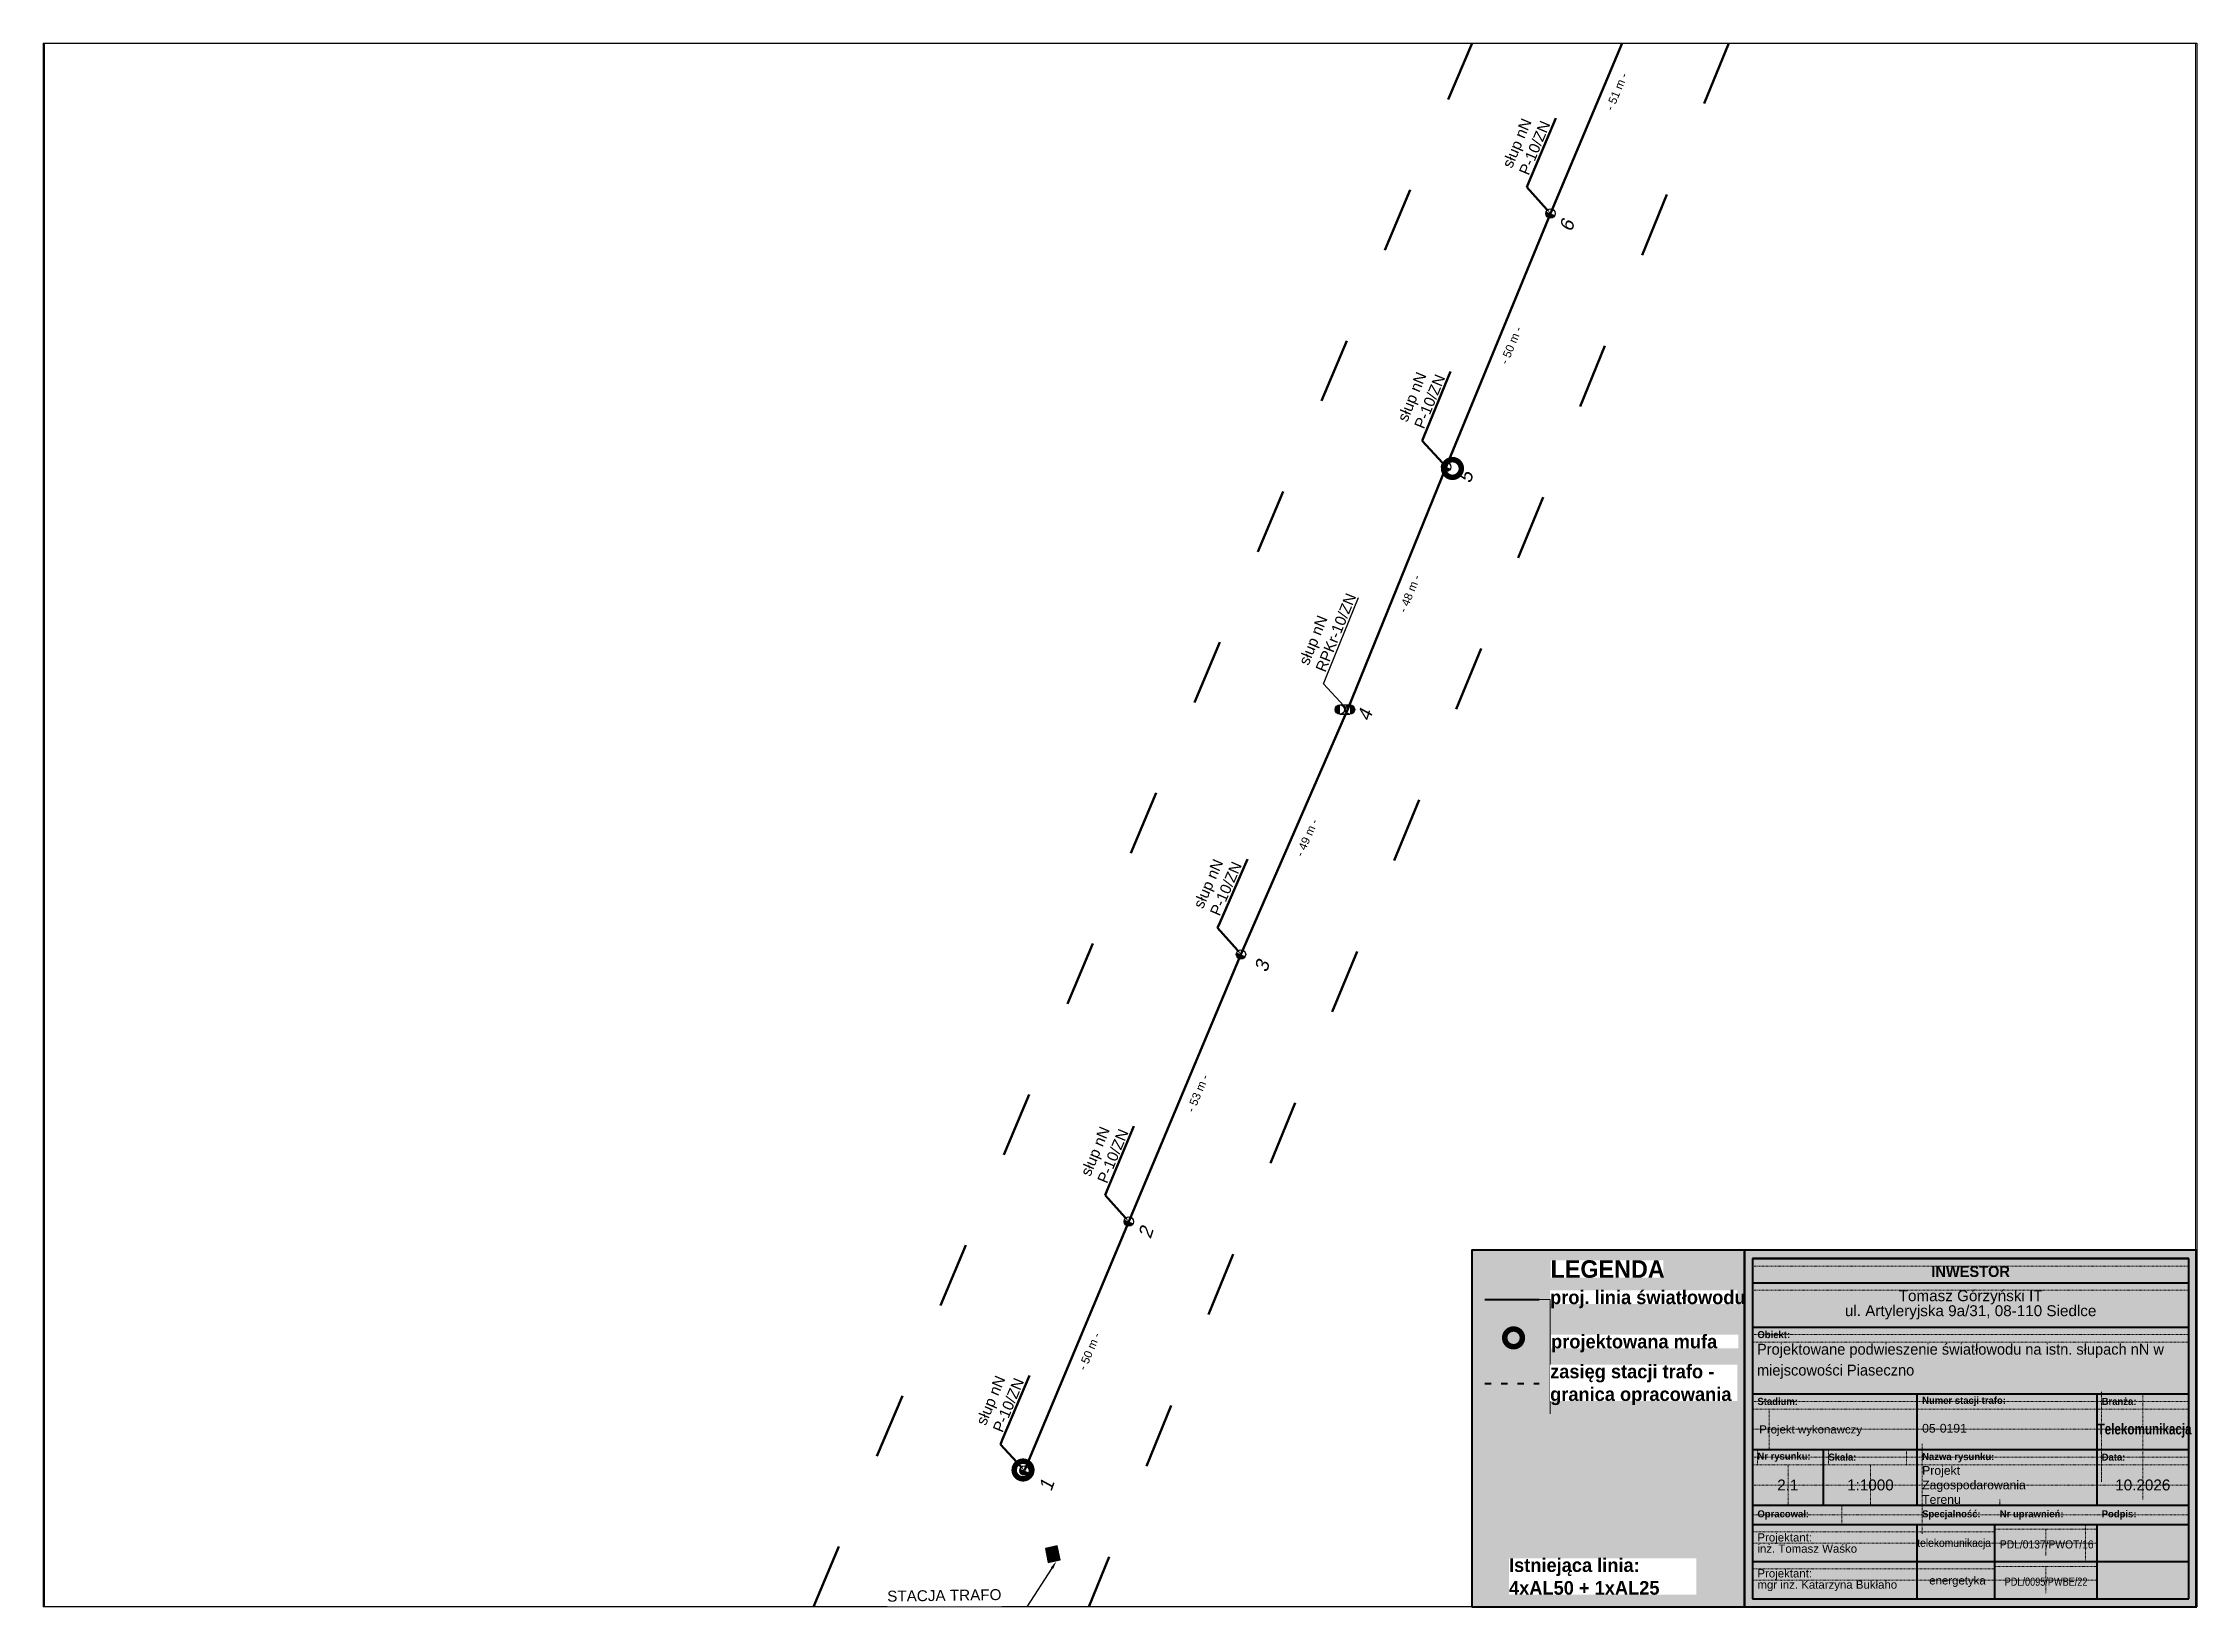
# Paper-space layout '191-1' of a CAD drawing. Header units: metres, sheet in millimetres. Extents: x 0 to 395, y 0 to 287.
# The model-space entities are those that its viewports show. They can reach past a viewport. Long polylines and large blocks are cut down to what shows.
import ezdxf
from ezdxf import colors
from ezdxf.entities.mleader import LeaderData, LeaderLine
from ezdxf.math import Vec2, Vec3

# ---------------------------------------------------------------- set-up
doc = ezdxf.new("R2010")
doc.units = ezdxf.units.M
for name, pattern in [('ACAD_ISO03W100', [30, 12, -18]), ('DGN Style 2', [0.005224, 0.003135, -0.00209]), ('GCAD_ISO03W100', [30, 12, -18])]:
    doc.linetypes.add(name, pattern=pattern)
for name, color, linetype, lineweight in [('!TELE', 30, 'SCARPLINE1A', 50), ('!trafo', 6, 'GCAD_ISO03W100', 50), ('!trafo_05-0191', 6, 'GCAD_ISO03W100', 50), ('@Tabelka', 7, 'Continuous', 13), ('_MM LINIA Sn', 40, 'Continuous', 30), ('_mm zasięg trafo', 6, 'ACAD_ISO03W100', 35), ('_numery slupow etap 4 cz. 2', 7, 'Continuous', 40), ('_światłowód', 30, 'Continuous', 50)]:
    doc.layers.add(name, color=color, linetype=linetype, lineweight=lineweight)
for name, color, linetype in [('!wymiary', 7, 'Continuous'), ('_MM mufy', 3, 'Continuous'), ('_MM opisy', 7, 'Continuous'), ('_MM slupy', 5, 'Continuous'), ('_mm trafo', 3, 'Continuous')]:
    doc.layers.add(name, color=color, linetype=linetype)
doc.layers.add('@KonstrTabelki', color=253, linetype='DGN Style 2', lineweight=0, plot=False)
doc.layers.add('_arkusze model', color=7, linetype='Continuous', lineweight=50, plot=False)
doc.styles.add('LEGENDA', font='arial.ttf')
doc.styles.get("Standard").update_dxf_attribs({"font": 'ARIAL.TTF'})
doc.linetypes.add('SCARPLINE1A', pattern='A,2,[150,AAA.SHX,S=1,R=0,X=0,Y=0],1e-11', length=2)
doc.dimstyles.new('opis linie', dxfattribs={"dimtxt": 1.5, "dimasz": 0.18, "dimexe": 0.18, "dimexo": 0.0625, "dimgap": 2.5, "dimtad": 4, "dimdec": 0, "dimzin": 0, "dimdsep": 46, "dimtxsty": 'Standard', "dimcen": 0.09, "dimse1": 1, "dimse2": 1, "dimsd1": 1, "dimsd2": 1, "dimclrt": 256, "dimadec": 0, "dimazin": 0, "dimtfac": 1, "dimtdec": 0, "dimtofl": 0, "dimtmove": 0, "dimatfit": 3, "dimfxl": 1, "dimtfill": 1, "dimtolj": 1, "dimtzin": 0, "dimarcsym": 0})

# ---------------------------------------------------------------- blocks, each defined once
blk = doc.blocks.new('tabelka')
at = {"true_color": 0xffffff, "transparency": 33554687}
h = blk.add_hatch(color=7, dxfattribs=at)
h.dxf.hatch_style = 1
h.paths.add_polyline_path([(-83, 65.41), (0, 65.41), (0, 0), (-83, 0)])
at = {"layer": '@KonstrTabelki', "lineweight": 0}
for p, q in [((-1.5, 62.52), (-81.5, 62.52)), ((-1.5, 58.08), (-81.5, 58.08)), ((-1.5, 49.94), (-81.5, 49.94)), ((-81.5, 48.55), (-1.5, 48.55)), ((-1.5, 37.69), (-81.5, 37.69)), ((-81.5, 36.3), (-1.5, 36.3)), ((-78.46, 36.3), (-78.46, 28.86)), ((-17.47, 39.44), (-17.47, 22.94)), ((-9.93, 19.68), (-9.93, 39.08)), ((-81.5, 32.58), (-1.5, 32.58)), ((-80.6, 28.86), (-80.6, 26.08)), ((-67.58, 28.86), (-67.58, 26.08)), ((-53.27, 26.08), (-53.27, 28.86)), ((-50.39, 29.9), (-50.39, 18.64)), ((-17.47, 28.86), (-17.47, 22.94)), ((-9.93, 19.68), (-9.93, 28.86)), ((-1.5, 27.47), (-81.5, 27.47)), ((-81.5, 26.08), (-1.5, 26.08)), ((-74.99, 18.64), (-74.99, 26.08)), ((-59.88, 18.64), (-59.88, 26.08)), ((-1.5, 27.47), (-18.36, 27.47)), ((-1.5, 22.36), (-81.5, 22.36)), ((-1.5, 22.36), (-18.36, 22.36)), ((-81.5, 16.88), (-1.5, 16.88)), ((-65.11, 18.64), (-65.11, 15.11)), ((-50.39, 18.64), (-50.39, 13.41)), ((-36.15, 19.68), (-36.15, 18.64)), ((-37.05, 13.77), (-81.5, 13.77)), ((-37.05, 14.25), (-18.36, 14.25)), ((-27.71, 14.25), (-27.71, 9.31)), ((-20.43, 15.11), (-20.43, 8.31)), ((-37.05, 11.71), (-81.5, 11.71)), ((-18.36, 11.71), (-37.05, 11.71)), ((-37.05, 6.97), (-81.5, 6.97)), ((-37.05, 4.9), (-81.5, 4.9)), ((-37.05, 7.44), (-18.36, 7.44)), ((-18.36, 4.9), (-37.05, 4.9)), ((-27.71, 7.44), (-27.71, 2.5))]:
    blk.add_line(p, q, dxfattribs=at)
at = {"layer": '@KonstrTabelki'}
for points in [[(-51.29, 28.86), (-51.29, 39.08)], [(-51.29, 18.64), (-51.29, 28.86)]]:
    blk.add_lwpolyline(points, dxfattribs=at)
at = {"layer": '@Tabelka', "lineweight": 40}
for p, q in [((0, 65.41), (-83, 65.41)), ((-83, 65.41), (-83, 0)), ((-81.5, 63.91), (-1.5, 63.91)), ((-1.5, 63.91), (-81.5, 63.91)), ((-81.5, 63.91), (-81.5, 1.5)), ((-1.5, 1.5), (-1.5, 63.91)), ((0, 0), (0, 65.41)), ((-81.5, 59.47), (-1.5, 59.47)), ((-81.5, 51.33), (-1.5, 51.33)), ((-81.5, 39.08), (-1.5, 39.08)), ((-81.5, 39.08), (-18.36, 39.08)), ((-51.29, 28.86), (-51.29, 39.08)), ((-51.29, 28.86), (-51.29, 35.67)), ((-18.36, 39.08), (-18.36, 28.86)), ((-81.5, 28.86), (-18.36, 28.86)), ((-68.48, 18.64), (-68.48, 28.86)), ((-51.29, 18.64), (-51.29, 28.86)), ((-18.36, 28.86), (-1.5, 28.86)), ((-18.36, 28.86), (-18.36, 18.64)), ((-51.29, 18.64), (-51.29, 25.45)), ((-18.36, 25.45), (-18.36, 18.64)), ((-81.5, 18.64), (-1.5, 18.64)), ((-81.5, 18.64), (-1.5, 18.64)), ((-81.5, 15.11), (-1.5, 15.11)), ((-51.29, 1.5), (-51.29, 15.11)), ((-37.05, 1.5), (-37.05, 15.11)), ((-18.36, 15.11), (-18.36, 1.5)), ((-81.5, 8.31), (-1.5, 8.31)), ((-81.5, 8.31), (-1.5, 8.31)), ((-81.5, 1.5), (-1.5, 1.5)), ((-83, 0), (0, 0))]:
    blk.add_line(p, q, dxfattribs=at)
at = {"layer": '@Tabelka'}
for s, insert, char_height, attachment_point, line_spacing_factor in [('{\\fLato Light|b1|i0|c238|p34;INWESTOR}', (-41.5, 62.52), 2, 2, 0.825), ('{\\fLato Light|b1|i0|c238|p34;Obiekt:}', (-80.6, 49.94), 1.3, 4, 0.946154), ('{\\fLato Light|b1|i0|c238|p34;Branża:}', (-17.47, 37.69), 1.3, 4, 0.946154), ('Projekt wykonawczy', (-80.27, 32.34), 1.5, 4, 0.825), ('{\\fLato Light|b1|i0|c238|p34;\\W0.8;Telekomunikacja}', (-9.6, 32.34), 2, 5, 0.76875), ('{\\fLato Light|b1|i0|c238|p34;Nr rysunku:}', (-80.6, 27.47), 1.3, 4, 0.946154), ('{\\fLato Light|b1|i0|c238|p34;Skala:}', (-67.58, 27.47), 1.3, 4, 0.946154), ('{\\fLato Light|b1|i0|c238|p34;Nazwa rysunku:}', (-50.39, 27.38), 1.3, 4, 0.946154), ('{\\fLato Light|b1|i0|c238|p34;Data:}', (-17.47, 27.47), 1.3, 4, 0.946154), ('10.2026', (-9.93, 22.36), 2, 5, 0.825), ('{\\fLato Light|b1|i0|c238|p34;Opracował:}', (-80.6, 16.88), 1.3, 4, 0.946154), ('{\\fLato Light|b1|i0|c238|p34;Specjalność:}', (-50.39, 16.88), 1.3, 4, 0.946154), ('{\\fLato Light|b1|i0|c238|p34;Nr uprawnień:}', (-36.15, 16.88), 1.3, 4, 0.946154), ('{\\fLato Light|b1|i0|c238|p34;Podpis:}', (-17.47, 16.88), 1.3, 4, 0.946154)]:
    blk.add_mtext(s, dxfattribs=dict(at, insert=insert, char_height=char_height, attachment_point=attachment_point, line_spacing_factor=line_spacing_factor))
at = {"layer": '@Tabelka', "insert": (-41.5, 58.08), "char_height": 2, "attachment_point": 2, "line_spacing_factor": 0.825, "style": 'LEGENDA'}
blk.add_mtext('Tomasz Górzyński IT\\Pul. Artyleryjska 9a/31, 08-110 Siedlce', dxfattribs=at)
at = {"layer": '@Tabelka'}
for s, insert, char_height, width, attachment_point, line_spacing_factor in [('{\\fLato Light|b1|i0|c238|p34;Stadium:}', (-80.6, 37.69), 1.3, 8.6456, 4, 0.946154), ('{\\fLato Light|b1|i0|c238|p34;Numer stacji trafo:}', (-50.39, 37.69), 1.3, 16.1141, 4, 0.946154), ('Projektant:\\Pinż. Tomasz Waśko', (-80.6, 11.71), 1.5, 27.9275, 4, 0.825), ('{\\W0.9;telekomunikacja}', (-44.53, 11.53), 1.5, 22.915, 5, 0.825), ('{\\W0.9;PDL/0137/PWOT/16}', (-27.54, 11.46), 1.5, 22.915, 5, 0.825), ('Projektant:\\Pmgr inż. Katarzyna Bukłaho', (-80.6, 4.9), 1.5, 27.9275, 4, 0.825), ('energetyka', (-43.91, 4.64), 1.5, 22.915, 5, 0.825), ('{\\W0.8;PDL/0095/PWBE/22}', (-27.66, 4.62), 1.5, 22.915, 5, 0.825)]:
    blk.add_mtext(s, dxfattribs=dict(at, insert=insert, char_height=char_height, width=width, attachment_point=attachment_point, line_spacing_factor=line_spacing_factor))
blk = doc.blocks.new('mufa')
at = {"layer": '_MM mufy'}
h = blk.add_hatch(color=256, dxfattribs=at)
h.dxf.hatch_style = 1
h.paths.add_polyline_path([(2.15, 0.12, 1), (-2.1, -0.05, 1)])
h.paths.add_polyline_path([(-1.1, -0.01, -1), (1.15, 0.08, -1)], flags=16)
h.paths.add_polyline_path([(-0.83, 0, -1), (0.88, 0.07, -1)], flags=0)
blk = doc.blocks.new('legenda')
at = {"true_color": 0xffffff, "transparency": 33554687}
h = blk.add_hatch(color=7, dxfattribs=at)
h.dxf.hatch_style = 1
h.paths.add_polyline_path([(-50, 65.41), (0, 65.41), (0, 0), (-50, 0)])
at = {"lineweight": 40}
blk.add_lwpolyline([(0, 65.41), (-50, 65.41), (-50, 0)], dxfattribs=at)
at = {"layer": '_mm zasięg trafo', "lineweight": 40, "ltscale": 0.1}
blk.add_lwpolyline([(-47.62, 40.95), (-37.62, 40.95)], dxfattribs=at)
at = {"layer": '_światłowód', "lineweight": 40}
blk.add_lwpolyline([(-47.62, 56.41), (-37.62, 56.41)], dxfattribs=at)
at = {"layer": '_mm zasięg trafo'}
blk.add_blockref('mufa', (-42.35, 49.31), dxfattribs=at)
at = {"layer": '_mm zasięg trafo', "bg_fill": 3, "box_fill_scale": 1, "bg_fill_color": 256, "bg_fill_transparency": 0}
for s, width, heights, insert, char_height, attachment_point in [('{\\fLato Light|b1|i0|c238|p34;\\C7;LEGENDA}', 20.65, [-3.27], (-35.53, 63.58), 3.2, 1), ('\\pxt4;{\\fLato Light|b1|i0|c238|p34;\\C7;proj. linia światłowodu}', 34.3358, [-3.2], (-35.62, 56.41), 2.5, 4)]:
    blk.add_mtext_dynamic_manual_height_columns(s, width=width, gutter_width=1, heights=heights, dxfattribs=dict(at, insert=insert, char_height=char_height, attachment_point=attachment_point))
at = {"layer": 'Defpoints', "color": 252, "lineweight": 0, "true_color": 0x939598}
blk.add_lwpolyline([(-37.62, 56.41), (-35.62, 56.41), (-35.62, 35.41)], dxfattribs=at)
at = {"layer": '_mm zasięg trafo', "char_height": 2.5, "attachment_point": 4, "bg_fill": 3, "box_fill_scale": 1, "bg_fill_color": 256, "bg_fill_transparency": 0}
for s, heights, insert in [('\\pxt4;{\\fLato Light|b1|i0|c238|p34;\\C7;projektowana mufa}', [-3.2], (-35.44, 48.3)), ('\\pxt4;{\\fLato Light|b1|i0|c238|p34;\\C7;zasięg stacji trafo - granica opracowania}', [-7.36], (-35.62, 40.72))]:
    blk.add_mtext_dynamic_manual_height_columns(s, width=34.3358, gutter_width=1, heights=heights, dxfattribs=dict(at, insert=insert))
at = {"lineweight": 40}
blk.add_lwpolyline([(-50, 0), (0, 0), (0, 65.41)], dxfattribs=at)
at = {"layer": '_mm zasięg trafo', "insert": (-43.16, 5.56), "char_height": 2.5, "attachment_point": 4, "bg_fill": 3, "box_fill_scale": 1, "bg_fill_color": 256, "bg_fill_transparency": 0}
blk.add_mtext_dynamic_manual_height_columns('\\pxt4;{\\fLato Light|b1|i0|c238|p34;\\C7;Istniejąca linia:\\P4xAL50 + 1xAL25}', width=34.3358, gutter_width=1, heights=[0], dxfattribs=at)
blk = doc.blocks.new('*D376')
at = {"layer": 'Defpoints', "color": 0}
for p in [(7551478.87, 5775548.67), (7551458.59, 5775502.33), (7551459.29, 5775502.04)]:
    blk.add_point(p, dxfattribs=at)
at = {"layer": '!wymiary', "insert": (7551471.4, 5775524.38), "char_height": 1.5, "attachment_point": 5, "rotation": 67.2218, "bg_fill": 3, "box_fill_scale": 1.1, "bg_fill_color": 9, "bg_fill_true_color": 13158600, "bg_fill_transparency": 0}
blk.add_mtext('\\A1;- 51 m -', dxfattribs=at)
blk = doc.blocks.new('*D377')
at = {"layer": 'Defpoints', "color": 0}
for p in [(7551459.29, 5775502.04), (7551439.44, 5775455.84), (7551440.13, 5775455.55)]:
    blk.add_point(p, dxfattribs=at)
at = {"layer": '!wymiary', "insert": (7551452.04, 5775477.84), "char_height": 1.5, "attachment_point": 5, "rotation": 67.6095, "bg_fill": 3, "box_fill_scale": 1.1, "bg_fill_color": 9, "bg_fill_true_color": 13158600, "bg_fill_transparency": 0}
blk.add_mtext('\\A1;- 50 m -', dxfattribs=at)
blk = doc.blocks.new('*D378')
at = {"layer": 'Defpoints', "color": 0}
for p in [(7551440.13, 5775455.55), (7551421.35, 5775411.24), (7551422.05, 5775410.96)]:
    blk.add_point(p, dxfattribs=at)
at = {"layer": '!wymiary', "insert": (7551433.42, 5775432.31), "char_height": 1.5, "attachment_point": 5, "rotation": 67.9277, "bg_fill": 3, "box_fill_scale": 1.1, "bg_fill_color": 9, "bg_fill_true_color": 13158600, "bg_fill_transparency": 0}
blk.add_mtext('\\A1;- 48 m -', dxfattribs=at)
blk = doc.blocks.new('*D379')
at = {"layer": 'Defpoints', "color": 0}
for p in [(7551422.05, 5775410.96), (7551401.83, 5775366.43), (7551402.51, 5775366.13)]:
    blk.add_point(p, dxfattribs=at)
at = {"layer": '!wymiary', "insert": (7551414.59, 5775387.54), "char_height": 1.5, "attachment_point": 5, "rotation": 66.4521, "bg_fill": 3, "box_fill_scale": 1.1, "bg_fill_color": 9, "bg_fill_true_color": 13158600, "bg_fill_transparency": 0}
blk.add_mtext('\\A1;- 49 m -', dxfattribs=at)
blk = doc.blocks.new('*D380')
at = {"layer": 'Defpoints', "color": 0}
for p in [(7551402.51, 5775366.13), (7551381.27, 5775317.42), (7551381.96, 5775317.13)]:
    blk.add_point(p, dxfattribs=at)
at = {"layer": '!wymiary', "insert": (7551394.56, 5775340.66), "char_height": 1.5, "attachment_point": 5, "rotation": 67.2499, "bg_fill": 3, "box_fill_scale": 1.1, "bg_fill_color": 9, "bg_fill_true_color": 13158600, "bg_fill_transparency": 0}
blk.add_mtext('\\A1;- 53 m -', dxfattribs=at)
blk = doc.blocks.new('*D381')
at = {"layer": 'Defpoints', "color": 0}
for p in [(7551381.96, 5775317.13), (7551362.1, 5775271.74), (7551362.79, 5775271.45)]:
    blk.add_point(p, dxfattribs=at)
at = {"layer": '!wymiary', "insert": (7551374.7, 5775293.32), "char_height": 1.5, "attachment_point": 5, "rotation": 67.2327, "bg_fill": 3, "box_fill_scale": 1.1, "bg_fill_color": 9, "bg_fill_true_color": 13158600, "bg_fill_transparency": 0}
blk.add_mtext('\\A1;- 50 m -', dxfattribs=at)
blk = doc.blocks.new('ZN')
at = {"layer": '_MM slupy', "transparency": 33554687}
h = blk.add_hatch(color=256, dxfattribs=at)
h.dxf.hatch_style = 1
h.paths.add_polyline_path([(0, -0.86), (0, 0.86, 1)])
at = {"layer": '_MM slupy'}
blk.add_circle((0, 0), 0.857, dxfattribs=at)
blk = doc.blocks.new('trafo')
at = {"layer": '_mm trafo'}
h = blk.add_hatch(color=256, dxfattribs=at)
h.dxf.hatch_style = 1
h.paths.add_polyline_path([(-1.15, 1.02), (-0.52, -1.51), (1.64, -0.96), (1.01, 1.59)])
at = {"layer": '_MM LINIA Sn', "color": 2, "lineweight": 60}
for p, q in [((0.58, 0.02), (-0.43, 0.9)), ((-0.32, -0.23), (0.58, 0.02)), ((0.58, -0.92), (-0.32, -0.23)), ((0.55, -0.72), (0.41, -0.9)), ((0.41, -0.9), (0.58, -0.92)), ((0.58, -0.92), (0.55, -0.72))]:
    blk.add_line(p, q, dxfattribs=at)
at = {"layer": '_mm trafo', "flags": 128}
blk.add_lwpolyline([(-0.52, -1.52), (1.64, -0.96), (0.98, 1.58), (-1.17, 0.99), (-0.52, -1.52)], close=True, dxfattribs=at)
blk = doc.blocks.new('R')
at = {"layer": '_MM slupy', "transparency": 33554687}
h = blk.add_hatch(color=256, dxfattribs=at)
h.dxf.hatch_style = 1
h.paths.add_polyline_path([(-0.93, -0.86), (-0.93, 0.86, 1)])
h = blk.add_hatch(color=256, dxfattribs=at)
h.dxf.hatch_style = 1
h.paths.add_polyline_path([(0.93, 0.86), (0.93, -0.86, 1)])
at = {"layer": '_MM slupy'}
for points in [[(-0.93, 0.86), (0.93, 0.86)], [(-0.93, -0.86), (0.93, -0.86)]]:
    blk.add_lwpolyline(points, dxfattribs=at)
for centre in [(-0.93, 0), (0.93, 0)]:
    blk.add_circle(centre, 0.857, dxfattribs=at)
blk = doc.blocks.new('q')
at = {"layer": '_MM slupy'}
blk.add_blockref('ZN', (0, 0), dxfattribs=at)
at = {"layer": '_MM opisy'}
ml = blk.add_multileader_mtext('Standard', dxfattribs=at)
ml.set_content('\\pxql;słup nN\\PP-10/ZN', color=256)
ml.set_leader_properties()
ml.build(insert=Vec2(0, 0))
ml.multileader.update_dxf_attribs({"has_text_frame": 1, "text_left_attachment_type": 5, "text_right_attachment_type": 5, "dogleg_length": 1, "arrow_head_size": 1})
ctx = ml.context
ctx.base_point, ctx.char_height, ctx.arrow_head_size, ctx.landing_gap_size, ctx.plane_origin = Vec3(3.75, 5.9), 2, 1, 1, Vec3(1.72, -1.42)
ctx.left_attachment, ctx.right_attachment = 5, 5
notes = []
notes.append((ctx, [(0, (1, 1, 0), (2.75, 5.9), (1, 0), 1, [(0, [(0, 0), (2.75, 5.9)], 0, [])])]))
ctx.mtext.insert, ctx.mtext.flow_direction = Vec3(4.75, 11.7), 5
ctx.mtext.has_bg_fill, ctx.mtext.bg_color, ctx.mtext.bg_scale_factor, ctx.mtext.bg_transparency, ctx.mtext.use_window_bg_color = 1, -1023410175, 1, 0, 1
for ctx, leaders in notes:
    for number, flags, end, landing, length, lines in leaders:
        leader = LeaderData()
        leader.index, (leader.has_last_leader_line, leader.has_dogleg_vector, leader.attachment_direction) = number, flags
        leader.last_leader_point, leader.dogleg_vector, leader.dogleg_length = Vec3(end), Vec3(landing), length
        for number, points, colour, breaks in lines:
            line = LeaderLine()
            line.index, line.vertices, line.color, line.breaks = number, Vec3.list(points), colors.encode_raw_color(colour), breaks
            leader.lines.append(line)
        ctx.leaders.append(leader)

msp = doc.modelspace()

# ---------------------------------------------------------------- linework, layer by layer
at = {"layer": '!TELE'}
msp.add_lwpolyline([(7551362.79, 5775271.45), (7551381.96, 5775317.13), (7551402.51, 5775366.13), (7551422.05, 5775410.96), (7551440.13, 5775455.55), (7551459.29, 5775502.04), (7551478.87, 5775548.67), (7551497.97, 5775593.88)], dxfattribs=at)

# ---------------------------------------------------------------- block references
at = {"layer": '_arkusze model', "rotation": 357.3066721443945}
msp.add_blockref('trafo', (7551367.76, 5775256.11), dxfattribs=at)

# ---------------------------------------------------------------- next in the draw order: dimensions: what is measured, and where the dimension line sits
at = {"layer": '!wymiary'}
dim = msp.add_aligned_dim(p1=(7551478.87, 5775548.67), p2=(7551459.29, 5775502.04), distance=-0.75, dimstyle='opis linie', override={"dimpost": '- <> m -'}, dxfattribs=at)
dim.commit()
dim.dimension.update_dxf_attribs({"geometry": '*D376', "text_midpoint": (7551471.4, 5775524.38)})

# ---------------------------------------------------------------- next in the draw order: leaders
at = {"layer": '_mm trafo', "color": 3}
ml = msp.add_multileader_mtext('Standard', dxfattribs=at)
ml.set_content('STACJA TRAFO\\P05-0191', color=3)
ml.set_leader_properties()
ml.build(insert=Vec2(0, 0))
ml.multileader.update_dxf_attribs({"has_text_frame": 1, "text_left_attachment_type": 5, "text_right_attachment_type": 5, "dogleg_length": 1, "arrow_head_size": 1.5})
ctx = ml.context
ctx.base_point, ctx.char_height, ctx.arrow_head_size, ctx.plane_origin, ctx.plane_x_axis, ctx.plane_y_axis = Vec3(7551335.94, 5775243.61), 2, 1.5, Vec3(7551371.89, 5775224.02), Vec3(0.999891, 0.014731), Vec3(-0.014731, 0.999891)
ctx.left_attachment, ctx.right_attachment, ctx.text_align_type, ctx.attachment_type = 5, 5, 2, 2
notes = []
notes.append((ctx, [(0, (1, 1, 0), (7551361.64, 5775243.98), (-0.999891, -0.014731), 1, [(0, [(7551368.66, 5775254.83)], 0, [])])]))
ctx.mtext.insert, ctx.mtext.text_direction, ctx.mtext.rotation, ctx.mtext.alignment, ctx.mtext.flow_direction = Vec3(7551358.56, 5775249.72), Vec3(0.999891, 0.014731), 6.129723, 3, 5
ctx.mtext.has_bg_fill, ctx.mtext.bg_color, ctx.mtext.bg_scale_factor, ctx.mtext.bg_transparency, ctx.mtext.use_window_bg_color = 1, -1073741824, 1, 0, 1
for ctx, leaders in notes:
    for number, flags, end, landing, length, lines in leaders:
        leader = LeaderData()
        leader.index, (leader.has_last_leader_line, leader.has_dogleg_vector, leader.attachment_direction) = number, flags
        leader.last_leader_point, leader.dogleg_vector, leader.dogleg_length = Vec3(end), Vec3(landing), length
        for number, points, colour, breaks in lines:
            line = LeaderLine()
            line.index, line.vertices, line.color, line.breaks = number, Vec3.list(points), colors.encode_raw_color(colour), breaks
            leader.lines.append(line)
        ctx.leaders.append(leader)

# ---------------------------------------------------------------- next in the draw order: dimensions: what is measured, and where the dimension line sits
at = {"layer": '!wymiary'}
dim = msp.add_aligned_dim(p1=(7551459.29, 5775502.04), p2=(7551440.13, 5775455.55), distance=-0.75, dimstyle='opis linie', override={"dimpost": '- <> m -'}, dxfattribs=at)
dim.commit()
dim.dimension.update_dxf_attribs({"geometry": '*D377', "text_midpoint": (7551452.04, 5775477.84)})

# ---------------------------------------------------------------- next in the draw order: block references
at = {"layer": '!TELE', "rotation": 67.22179313811456}
msp.add_blockref('q', (7551459.29, 5775502.04), dxfattribs=at)

# ---------------------------------------------------------------- next in the draw order: dimensions: what is measured, and where the dimension line sits
at = {"layer": '!wymiary'}
dim = msp.add_aligned_dim(p1=(7551440.13, 5775455.55), p2=(7551422.05, 5775410.96), distance=-0.75, dimstyle='opis linie', override={"dimpost": '- <> m -'}, dxfattribs=at)
dim.commit()
dim.dimension.update_dxf_attribs({"geometry": '*D378', "text_midpoint": (7551433.42, 5775432.31)})

# ---------------------------------------------------------------- next in the draw order: block references
at = {"layer": '!TELE', "rotation": 67.60945159104844}
msp.add_blockref('q', (7551440.13, 5775455.55), dxfattribs=at)

# ---------------------------------------------------------------- next in the draw order: texts
at = {"layer": '_numery slupow etap 4 cz. 2', "oblique": 10}
msp.add_text('6', height=2.5, rotation=71.3486, dxfattribs=at).set_placement((7551463.15, 5775498.54))

# ---------------------------------------------------------------- next in the draw order: dimensions: what is measured, and where the dimension line sits
at = {"layer": '!wymiary'}
dim = msp.add_aligned_dim(p1=(7551422.05, 5775410.96), p2=(7551402.51, 5775366.13), distance=-0.75, dimstyle='opis linie', override={"dimpost": '- <> m -'}, dxfattribs=at)
dim.commit()
dim.dimension.update_dxf_attribs({"geometry": '*D379', "text_midpoint": (7551414.59, 5775387.54)})

# ---------------------------------------------------------------- next in the draw order: block references
at = {"color": 5, "lineweight": 70}
msp.add_blockref('mufa', (7551441.27, 5775455.22, 171.38), dxfattribs=at)

# ---------------------------------------------------------------- next in the draw order: texts
at = {"layer": '_numery slupow etap 4 cz. 2', "oblique": 10}
msp.add_text('5', height=2.5, rotation=71.3486, dxfattribs=at).set_placement((7551444.59, 5775452.42))

# ---------------------------------------------------------------- next in the draw order: dimensions: what is measured, and where the dimension line sits
at = {"layer": '!wymiary'}
dim = msp.add_aligned_dim(p1=(7551402.51, 5775366.13), p2=(7551381.96, 5775317.13), distance=-0.75, dimstyle='opis linie', override={"dimpost": '- <> m -'}, dxfattribs=at)
dim.commit()
dim.dimension.update_dxf_attribs({"geometry": '*D380', "text_midpoint": (7551394.56, 5775340.66)})

# ---------------------------------------------------------------- next in the draw order: block references
at = {"layer": '!TELE', "rotation": 66.45214312264268}
msp.add_blockref('q', (7551402.51, 5775366.13), dxfattribs=at)

# ---------------------------------------------------------------- next in the draw order: dimensions: what is measured, and where the dimension line sits
at = {"layer": '!wymiary'}
dim = msp.add_aligned_dim(p1=(7551381.96, 5775317.13), p2=(7551362.79, 5775271.45), distance=-0.75, dimstyle='opis linie', override={"dimpost": '- <> m -'}, dxfattribs=at)
dim.commit()
dim.dimension.update_dxf_attribs({"geometry": '*D381', "text_midpoint": (7551374.7, 5775293.32)})

# ---------------------------------------------------------------- next in the draw order: block references
at = {"layer": '!TELE'}
for p, rotation in [((7551381.96, 5775317.13), 67.24992174256468), ((7551362.79, 5775271.45), 67.23271509064855)]:
    msp.add_blockref('q', p, dxfattribs=dict(at, rotation=rotation))

# ---------------------------------------------------------------- next in the draw order: texts
at = {"layer": '_numery slupow etap 4 cz. 2', "oblique": 10}
msp.add_text('3', height=2.5, rotation=71.3486, dxfattribs=at).set_placement((7551407.24, 5775362.71))

# ---------------------------------------------------------------- next in the draw order: linework, layer by layer
at = {"layer": '!trafo_05-0191'}
msp.add_lwpolyline([(7551324.06, 5775246.33), (7551490.39, 5775641.35), (7551530.14, 5775626.45), (7551371.16, 5775238.1)], close=True, dxfattribs=at)

# ---------------------------------------------------------------- next in the draw order: block references
at = {"color": 5, "lineweight": 70}
msp.add_blockref('mufa', (7551362.51, 5775271.53), dxfattribs=at)

# ---------------------------------------------------------------- next in the draw order: texts
at = {"layer": '_numery slupow etap 4 cz. 2', "oblique": 10}
for s, p in [('2', (7551385.92, 5775313.83)), ('1', (7551367.73, 5775267.49))]:
    msp.add_text(s, height=2.5, rotation=71.3486, dxfattribs=at).set_placement(p)

# ---------------------------------------------------------------- next in the draw order: leaders
at = {"layer": '_MM opisy'}
ml = msp.add_multileader_mtext('Standard', dxfattribs=at)
ml.set_content('\\pxql;słup nN\\PRPKr-10/ZN', color=256)
ml.set_leader_properties()
ml.build(insert=Vec2(0, 0))
ml.multileader.update_dxf_attribs({"has_text_frame": 1, "text_left_attachment_type": 5, "text_right_attachment_type": 5, "dogleg_length": 1, "arrow_head_size": 1})
ctx = ml.context
ctx.base_point, ctx.char_height, ctx.arrow_head_size, ctx.landing_gap_size, ctx.plane_origin, ctx.plane_x_axis, ctx.plane_y_axis = Vec3(7551417.99, 5775416.66), 2, 1, 1, Vec3(7551424.01, 5775412.02), Vec3(0.375776, 0.926711), Vec3(-0.926711, 0.375776)
ctx.left_attachment, ctx.right_attachment = 5, 5
notes = []
notes.append((ctx, [(0, (1, 1, 0), (7551417.62, 5775415.73), (0.375776, 0.926711), 1, [(0, [(7551422.05, 5775410.96), (7551417.62, 5775415.73)], 0, [])])]))
ctx.mtext.insert, ctx.mtext.text_direction, ctx.mtext.flow_direction = Vec3(7551413.02, 5775419.75), Vec3(0.375776, 0.926711), 5
ctx.mtext.has_bg_fill, ctx.mtext.bg_color, ctx.mtext.bg_scale_factor, ctx.mtext.bg_transparency, ctx.mtext.use_window_bg_color = 1, -1023410175, 1, 0, 1
for ctx, leaders in notes:
    for number, flags, end, landing, length, lines in leaders:
        leader = LeaderData()
        leader.index, (leader.has_last_leader_line, leader.has_dogleg_vector, leader.attachment_direction) = number, flags
        leader.last_leader_point, leader.dogleg_vector, leader.dogleg_length = Vec3(end), Vec3(landing), length
        for number, points, colour, breaks in lines:
            line = LeaderLine()
            line.index, line.vertices, line.color, line.breaks = number, Vec3.list(points), colors.encode_raw_color(colour), breaks
            leader.lines.append(line)
        ctx.leaders.append(leader)

# ---------------------------------------------------------------- next in the draw order: block references
at = {"layer": '!trafo'}
msp.add_blockref('R', (7551421.57, 5775411.03), dxfattribs=at)

# ---------------------------------------------------------------- next in the draw order: texts
at = {"layer": '_numery slupow etap 4 cz. 2', "oblique": 10}
msp.add_text('4', height=2.5, rotation=71.3486, dxfattribs=at).set_placement((7551426.11, 5775408.75))

psp = doc.layouts.new('191-1')

# ---------------------------------------------------------------- block references
psp.add_blockref('tabelka', (395, 0))

# ---------------------------------------------------------------- texts
at = {"color": 18, "true_color": 0x000000, "insert": (314.32, 48.27), "char_height": 2, "width": 76.9558, "attachment_point": 1, "line_spacing_factor": 0.825, "style": 'LEGENDA'}
psp.add_mtext('\\pxsm1.15,ql;{\\fLato Light|b0|i0|c238|p34;\\C256;Projektowane podwieszenie światłowodu na istn. słupach nN w miejscowości Piaseczno}', dxfattribs=at)
at = {"color": 1, "char_height": 1.6, "width": 26.3577, "attachment_point": 4, "style": 'LEGENDA'}
for s, insert in [('{\\C18;\\c0;05-0191}', (344.61, 32.76, 1)), ('{\\C18;\\c0;Projekt Zagospodarowania Terenu}', (344.61, 22.36, 1))]:
    psp.add_mtext(s, dxfattribs=dict(at, insert=insert))
at = {"char_height": 2, "attachment_point": 5, "line_spacing_factor": 0.825, "style": 'LEGENDA'}
for s, insert in [('2.1', (319.97, 22.36)), ('1:1000', (335.12, 22.36))]:
    psp.add_mtext(s, dxfattribs=dict(at, insert=insert))

# ---------------------------------------------------------------- next in the draw order: block references
psp.add_blockref('legenda', (312, 0))

# ---------------------------------------------------------------- next in the draw order: linework, layer by layer
psp.add_lwpolyline([(395, 0), (0.24, 0), (0.24, 286.83), (395, 286.83)], close=True)

# ---------------------------------------------------------------- next in the draw order: viewports
at = {"layer": '0'}
psp.add_viewport(center=(197.38, 143.41), size=(394.76, 286.8295), view_center_point=(7551380.2, 5775389.86), view_height=286.8295, dxfattribs=at)

doc.saveas('drawing.dxf')
